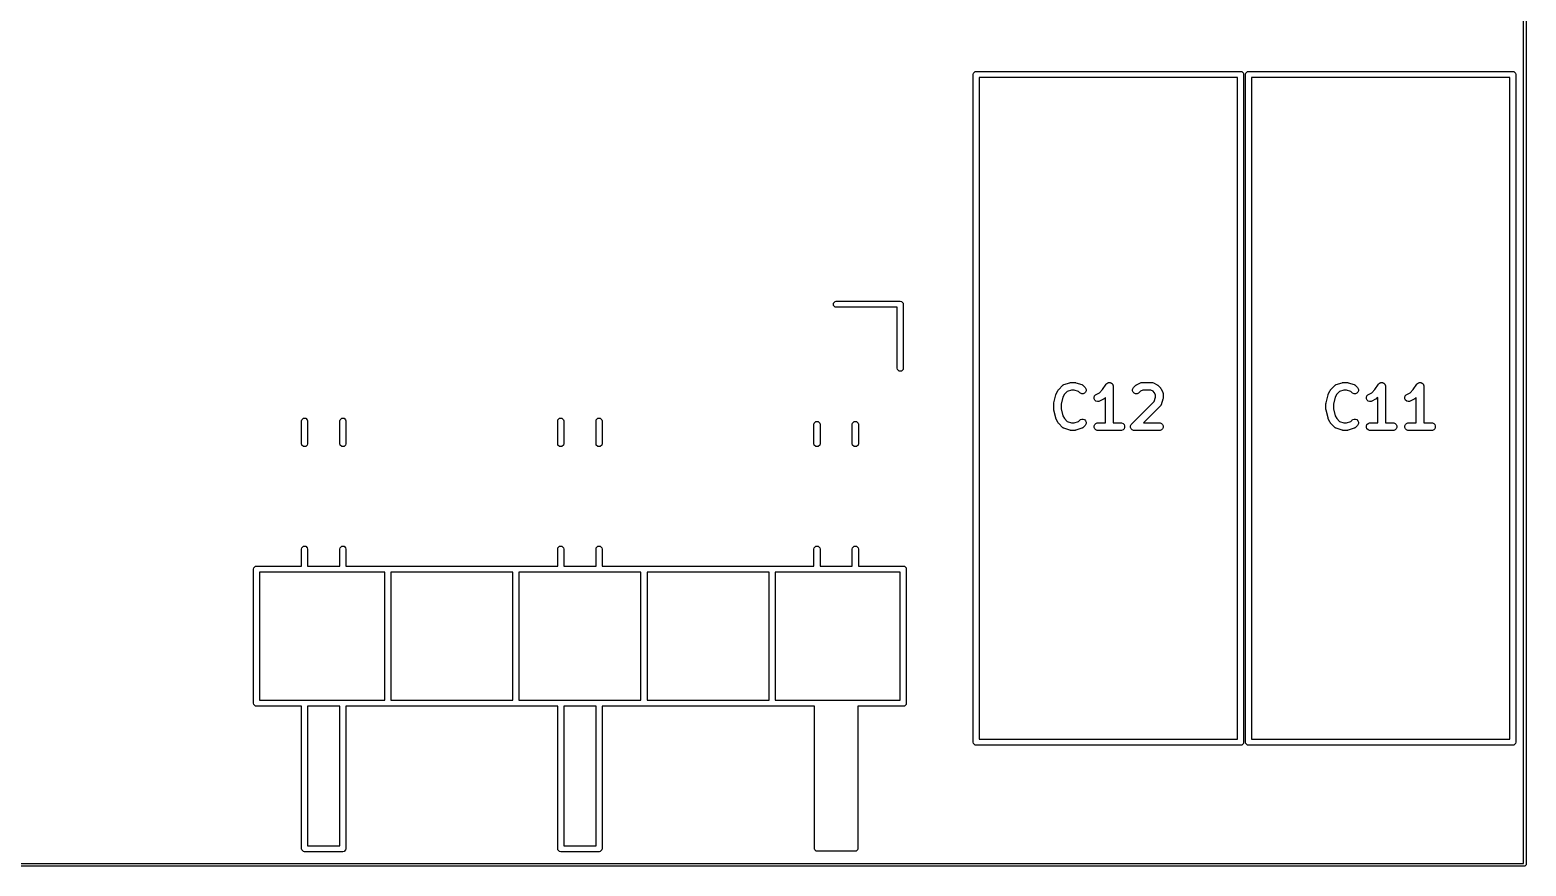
# Model space of a CAD drawing. Extents: x 95.2 to 193.7, y -111.1 to -66.6.
# Drawn here: x 164.04 to 193.7, y -111.15 to -94.57 of the extents above; entities that cross this region are included whole.
import ezdxf

# ---------------------------------------------------------------- set-up
doc = ezdxf.new("R2010")
doc.units = 0
doc.layers.add('BLACK', color=7, linetype='CONTINUOUS')

msp = doc.modelspace()

# ---------------------------------------------------------------- linework, layer by layer
at = {"layer": 'BLACK', "linetype": 'CONTINUOUS'}
for p, q in [((193.65, -111.1), (193.65, -66.7)), ((193.7, -66.675), (193.7, -111.125)), ((182.74, -95.45625), (182.744567, -95.433289)), ((182.74, -108.69625), (182.74, -95.45625)), ((182.744567, -95.433289), (182.777039, -95.400817)), ((182.777039, -95.400817), (182.8, -95.39625)), ((182.8, -95.39625), (188.04, -95.39625)), ((188.04, -95.39625), (188.062961, -95.400817)), ((188.062961, -95.400817), (188.095433, -95.433289)), ((188.095433, -95.433289), (188.1, -95.45625)), ((188.1, -95.45625), (188.1, -108.69625)), ((188.1375, -95.45625), (188.142067, -95.433289)), ((188.1375, -108.69625), (188.1375, -95.45625)), ((188.142067, -95.433289), (188.174539, -95.400817)), ((188.174539, -95.400817), (188.1975, -95.39625)), ((188.1975, -95.39625), (193.4375, -95.39625)), ((193.4375, -95.39625), (193.460461, -95.400817)), ((193.460461, -95.400817), (193.492933, -95.433289)), ((193.492933, -95.433289), (193.4975, -95.45625)), ((193.4975, -95.45625), (193.4975, -108.69625)), ((182.86, -95.51625), (182.86, -108.63625)), ((187.98, -95.51625), (182.86, -95.51625)), ((187.98, -108.63625), (187.98, -95.51625)), ((188.2575, -95.51625), (188.2575, -108.63625)), ((193.3775, -95.51625), (188.2575, -95.51625)), ((193.3775, -108.63625), (193.3775, -95.51625)), ((179.967067, -99.989539), (179.999539, -99.957067)), ((179.999539, -99.957067), (180.0225, -99.9525)), ((180.0225, -99.9525), (181.2925, -99.9525)), ((181.2925, -99.9525), (181.315461, -99.957067)), ((181.315461, -99.957067), (181.347933, -99.989539)), ((179.967067, -100.035461), (179.967067, -99.989539)), ((179.999539, -100.067933), (179.967067, -100.035461)), ((180.0225, -100.0725), (179.999539, -100.067933)), ((181.2325, -100.0725), (180.0225, -100.0725)), ((181.2325, -101.2825), (181.2325, -100.0725)), ((181.347933, -99.989539), (181.3525, -100.0125)), ((181.3525, -100.0125), (181.3525, -101.2825)), ((181.237067, -101.305461), (181.2325, -101.2825)), ((181.269539, -101.337933), (181.237067, -101.305461)), ((181.315461, -101.337933), (181.269539, -101.337933)), ((181.347933, -101.305461), (181.315461, -101.337933)), ((181.3525, -101.2825), (181.347933, -101.305461)), ((184.381489, -101.79548), (184.419584, -101.719289)), ((184.419584, -101.719289), (184.423548, -101.712989)), ((184.423548, -101.712989), (184.424306, -101.711162)), ((184.424306, -101.711162), (184.425994, -101.709105)), ((184.425994, -101.709105), (184.427416, -101.706846)), ((184.427416, -101.706846), (184.428914, -101.705546)), ((184.428914, -101.705546), (184.433633, -101.699797)), ((184.433633, -101.699797), (184.509823, -101.623607)), ((184.509823, -101.623607), (184.521188, -101.614279)), ((184.521188, -101.614279), (184.52368, -101.613246)), ((184.52368, -101.613246), (184.525714, -101.611483)), ((184.525714, -101.611483), (184.539139, -101.605489)), ((184.539139, -101.605489), (184.653425, -101.567394)), ((184.689312, -101.713545), (184.603369, -101.742192)), ((184.653425, -101.567394), (184.660678, -101.565744)), ((184.660678, -101.565744), (184.66251, -101.564986)), ((184.66251, -101.564986), (184.665164, -101.564724)), ((184.665164, -101.564724), (184.667762, -101.564134)), ((184.667762, -101.564134), (184.669736, -101.564274)), ((184.669736, -101.564274), (184.677142, -101.563545)), ((184.677142, -101.563545), (184.753333, -101.563545)), ((184.741163, -101.713545), (184.689312, -101.713545)), ((184.827104, -101.742192), (184.741163, -101.713545)), ((184.753333, -101.563545), (184.760738, -101.564274)), ((184.760738, -101.564274), (184.762713, -101.564134)), ((184.762713, -101.564134), (184.76531, -101.564724)), ((184.76531, -101.564724), (184.767965, -101.564986)), ((184.767965, -101.564986), (184.769796, -101.565744)), ((184.769796, -101.565744), (184.77705, -101.567394)), ((184.77705, -101.567394), (184.891335, -101.605489)), ((184.891335, -101.605489), (184.904761, -101.611483)), ((184.904761, -101.611483), (184.906796, -101.613248)), ((184.906796, -101.613248), (184.909285, -101.614279)), ((184.909285, -101.614279), (184.92065, -101.623606)), ((184.92065, -101.623606), (184.958746, -101.661701)), ((184.958746, -101.661701), (184.968074, -101.673066)), ((184.968074, -101.673066), (184.979273, -101.700102)), ((184.979273, -101.729365), (184.968075, -101.756402)), ((184.979273, -101.700102), (184.979273, -101.729365)), ((185.242238, -101.767381), (185.30457, -101.70505)), ((185.30457, -101.70505), (185.376643, -101.596942)), ((185.376643, -101.596942), (185.376677, -101.596899)), ((185.376677, -101.596899), (185.376687, -101.596877)), ((185.376687, -101.596877), (185.376738, -101.596825)), ((185.376738, -101.596825), (185.385959, -101.585567)), ((185.385959, -101.585567), (185.392128, -101.581435)), ((185.392128, -101.581435), (185.397379, -101.576185)), ((185.397379, -101.576185), (185.404168, -101.573372)), ((185.404168, -101.573372), (185.410274, -101.569284)), ((185.410274, -101.569284), (185.417554, -101.567827)), ((185.417554, -101.567827), (185.424415, -101.564986)), ((185.424415, -101.564986), (185.431764, -101.564986)), ((185.431764, -101.564986), (185.438969, -101.563545)), ((185.438969, -101.563545), (185.446253, -101.564986)), ((185.446253, -101.564986), (185.453679, -101.564986)), ((185.453679, -101.564986), (185.460467, -101.567797)), ((185.460467, -101.567797), (185.467676, -101.569224)), ((185.467676, -101.569224), (185.473854, -101.573343)), ((185.473854, -101.573343), (185.480715, -101.576185)), ((185.480715, -101.576185), (185.48591, -101.58138)), ((185.48591, -101.58138), (185.492025, -101.585457)), ((185.492025, -101.585457), (185.496156, -101.591626)), ((185.496156, -101.591626), (185.501407, -101.596877)), ((185.501407, -101.596877), (185.504219, -101.603666)), ((185.504219, -101.603666), (185.508308, -101.609772)), ((185.508308, -101.609772), (185.509764, -101.617052)), ((185.509764, -101.617052), (185.512606, -101.623913)), ((185.512606, -101.623913), (185.514031, -101.638391)), ((185.514031, -101.638391), (185.514047, -101.638467)), ((185.514047, -101.638467), (185.514041, -101.638492)), ((185.514041, -101.638492), (185.514047, -101.638545)), ((185.514047, -101.638545), (185.514047, -102.363545)), ((185.898821, -101.700103), (185.91002, -101.673067)), ((185.898821, -101.729365), (185.898821, -101.700103)), ((185.910019, -101.756402), (185.898821, -101.729365)), ((185.91002, -101.673067), (185.919348, -101.661701)), ((185.919348, -101.661701), (185.957444, -101.623606)), ((185.957444, -101.623606), (185.963192, -101.618888)), ((185.963192, -101.618888), (185.964492, -101.61739)), ((185.964492, -101.61739), (185.96675, -101.615968)), ((185.96675, -101.615968), (185.968809, -101.614279)), ((185.968809, -101.614279), (185.970638, -101.613521)), ((185.970638, -101.613521), (185.976935, -101.609558)), ((185.976935, -101.609558), (186.053125, -101.571463)), ((186.053125, -101.571463), (186.066857, -101.566208)), ((186.104371, -101.713545), (186.054902, -101.738279)), ((186.066857, -101.566208), (186.069544, -101.566017)), ((186.069544, -101.566017), (186.072034, -101.564986)), ((186.072034, -101.564986), (186.086666, -101.563545)), ((186.086666, -101.563545), (186.277142, -101.563545)), ((186.259437, -101.713545), (186.104371, -101.713545)), ((186.308906, -101.738279), (186.259437, -101.713545)), ((186.277142, -101.563545), (186.291774, -101.564986)), ((186.291774, -101.564986), (186.294263, -101.566017)), ((186.294263, -101.566017), (186.296951, -101.566208)), ((186.296951, -101.566208), (186.310683, -101.571463)), ((186.310683, -101.571463), (186.386874, -101.609558)), ((186.386874, -101.609558), (186.393173, -101.613522)), ((186.393173, -101.613522), (186.395001, -101.61428)), ((186.395001, -101.61428), (186.397057, -101.615968)), ((186.397057, -101.615968), (186.399317, -101.61739)), ((186.399317, -101.61739), (186.400616, -101.618888)), ((186.400616, -101.618888), (186.406366, -101.623607)), ((186.406366, -101.623607), (186.444461, -101.661702)), ((186.444461, -101.661702), (186.449179, -101.667451)), ((186.449179, -101.667451), (186.450678, -101.668751)), ((186.450678, -101.668751), (186.452099, -101.67101)), ((186.452099, -101.67101), (186.453788, -101.673067)), ((186.453788, -101.673067), (186.454545, -101.674894)), ((186.454545, -101.674894), (186.45851, -101.681194)), ((186.45851, -101.681194), (186.496605, -101.757385)), ((189.778989, -101.79548), (189.817084, -101.719289)), ((189.817084, -101.719289), (189.821048, -101.712989)), ((189.821048, -101.712989), (189.821806, -101.711162)), ((189.821806, -101.711162), (189.823494, -101.709105)), ((189.823494, -101.709105), (189.824916, -101.706846)), ((189.824916, -101.706846), (189.826414, -101.705546)), ((189.826414, -101.705546), (189.831133, -101.699797)), ((189.831133, -101.699797), (189.907323, -101.623607)), ((189.907323, -101.623607), (189.918688, -101.614279)), ((189.918688, -101.614279), (189.92118, -101.613246)), ((189.92118, -101.613246), (189.923214, -101.611483)), ((189.923214, -101.611483), (189.936639, -101.605489)), ((189.936639, -101.605489), (190.050925, -101.567394)), ((190.086812, -101.713545), (190.000869, -101.742192)), ((190.050925, -101.567394), (190.058178, -101.565744)), ((190.058178, -101.565744), (190.06001, -101.564986)), ((190.06001, -101.564986), (190.062664, -101.564724)), ((190.062664, -101.564724), (190.065262, -101.564134)), ((190.065262, -101.564134), (190.067236, -101.564274)), ((190.067236, -101.564274), (190.074642, -101.563545)), ((190.074642, -101.563545), (190.150833, -101.563545)), ((190.138663, -101.713545), (190.086812, -101.713545)), ((190.224604, -101.742192), (190.138663, -101.713545)), ((190.150833, -101.563545), (190.158238, -101.564274)), ((190.158238, -101.564274), (190.160213, -101.564134)), ((190.160213, -101.564134), (190.16281, -101.564724)), ((190.16281, -101.564724), (190.165465, -101.564986)), ((190.165465, -101.564986), (190.167296, -101.565744)), ((190.167296, -101.565744), (190.17455, -101.567394)), ((190.17455, -101.567394), (190.288835, -101.605489)), ((190.288835, -101.605489), (190.302261, -101.611483)), ((190.302261, -101.611483), (190.304296, -101.613248)), ((190.304296, -101.613248), (190.306785, -101.614279)), ((190.306785, -101.614279), (190.31815, -101.623606)), ((190.31815, -101.623606), (190.356246, -101.661701)), ((190.356246, -101.661701), (190.365574, -101.673066)), ((190.365574, -101.673066), (190.376773, -101.700102)), ((190.376773, -101.729365), (190.365575, -101.756402)), ((190.376773, -101.700102), (190.376773, -101.729365)), ((190.639738, -101.767381), (190.70207, -101.70505)), ((190.70207, -101.70505), (190.774143, -101.596942)), ((190.774143, -101.596942), (190.774177, -101.596899)), ((190.774177, -101.596899), (190.774187, -101.596877)), ((190.774187, -101.596877), (190.774238, -101.596825)), ((190.774238, -101.596825), (190.783459, -101.585567)), ((190.783459, -101.585567), (190.789628, -101.581435)), ((190.789628, -101.581435), (190.794879, -101.576185)), ((190.794879, -101.576185), (190.801668, -101.573372)), ((190.801668, -101.573372), (190.807774, -101.569284)), ((190.807774, -101.569284), (190.815054, -101.567827)), ((190.815054, -101.567827), (190.821915, -101.564986)), ((190.821915, -101.564986), (190.829264, -101.564986)), ((190.829264, -101.564986), (190.836469, -101.563545)), ((190.836469, -101.563545), (190.843753, -101.564986)), ((190.843753, -101.564986), (190.851179, -101.564986)), ((190.851179, -101.564986), (190.857967, -101.567797)), ((190.857967, -101.567797), (190.865176, -101.569224)), ((190.865176, -101.569224), (190.871354, -101.573343)), ((190.871354, -101.573343), (190.878215, -101.576185)), ((190.878215, -101.576185), (190.88341, -101.58138)), ((190.88341, -101.58138), (190.889525, -101.585457)), ((190.889525, -101.585457), (190.893656, -101.591626)), ((190.893656, -101.591626), (190.898907, -101.596877)), ((190.898907, -101.596877), (190.901719, -101.603666)), ((190.901719, -101.603666), (190.905808, -101.609772)), ((190.905808, -101.609772), (190.907264, -101.617052)), ((190.907264, -101.617052), (190.910106, -101.623913)), ((190.910106, -101.623913), (190.911531, -101.638391)), ((190.911531, -101.638391), (190.911547, -101.638467)), ((190.911547, -101.638467), (190.911541, -101.638492)), ((190.911541, -101.638492), (190.911547, -101.638545)), ((190.911547, -101.638545), (190.911547, -102.363545)), ((191.401643, -101.767381), (191.463975, -101.70505)), ((191.463975, -101.70505), (191.536048, -101.596942)), ((191.536048, -101.596942), (191.536082, -101.596899)), ((191.536082, -101.596899), (191.536092, -101.596877)), ((191.536092, -101.596877), (191.536143, -101.596825)), ((191.536143, -101.596825), (191.545364, -101.585567)), ((191.545364, -101.585567), (191.551533, -101.581435)), ((191.551533, -101.581435), (191.556784, -101.576185)), ((191.556784, -101.576185), (191.563573, -101.573372)), ((191.563573, -101.573372), (191.569679, -101.569284)), ((191.569679, -101.569284), (191.576959, -101.567827)), ((191.576959, -101.567827), (191.58382, -101.564986)), ((191.58382, -101.564986), (191.591169, -101.564986)), ((191.591169, -101.564986), (191.598374, -101.563545)), ((191.598374, -101.563545), (191.605658, -101.564986)), ((191.605658, -101.564986), (191.613084, -101.564986)), ((191.613084, -101.564986), (191.619872, -101.567797)), ((191.619872, -101.567797), (191.627081, -101.569224)), ((191.627081, -101.569224), (191.633259, -101.573343)), ((191.633259, -101.573343), (191.64012, -101.576185)), ((191.64012, -101.576185), (191.645315, -101.58138)), ((191.645315, -101.58138), (191.65143, -101.585457)), ((191.65143, -101.585457), (191.655561, -101.591626)), ((191.655561, -101.591626), (191.660812, -101.596877)), ((191.660812, -101.596877), (191.663624, -101.603666)), ((191.663624, -101.603666), (191.667713, -101.609772)), ((191.667713, -101.609772), (191.669169, -101.617052)), ((191.669169, -101.617052), (191.672011, -101.623913)), ((191.672011, -101.623913), (191.673436, -101.638391)), ((191.673436, -101.638391), (191.673452, -101.638467)), ((191.673452, -101.638467), (191.673446, -101.638492)), ((191.673446, -101.638492), (191.673452, -101.638545)), ((191.673452, -101.638545), (191.673452, -102.363545)), ((184.335475, -101.981402), (184.335726, -101.978848)), ((184.335475, -102.095688), (184.335475, -101.981402)), ((184.335564, -101.977756), (184.336373, -101.972281)), ((184.335726, -101.978848), (184.335564, -101.977756)), ((184.336373, -101.972281), (184.336916, -101.96677)), ((184.336916, -101.96677), (184.337338, -101.965749)), ((184.337338, -101.965749), (184.337714, -101.963211)), ((184.337714, -101.963211), (184.37581, -101.81083)), ((184.37581, -101.81083), (184.376195, -101.80975)), ((184.376195, -101.80975), (184.376234, -101.809212)), ((184.376234, -101.809212), (184.378558, -101.803136)), ((184.378558, -101.803136), (184.380757, -101.796985)), ((184.380757, -101.796985), (184.381079, -101.796549)), ((184.381079, -101.796549), (184.381489, -101.79548)), ((184.519335, -101.855196), (184.485475, -101.990637)), ((184.485475, -101.990637), (184.485475, -102.086452)), ((184.548305, -101.797256), (184.519335, -101.855196)), ((184.603369, -101.742192), (184.548305, -101.797256)), ((184.852682, -101.767769), (184.827104, -101.742192)), ((184.864047, -101.777096), (184.852682, -101.767769)), ((184.891083, -101.788294), (184.864047, -101.777096)), ((184.920346, -101.788294), (184.891083, -101.788294)), ((184.947382, -101.777095), (184.920346, -101.788294)), ((184.968075, -101.756402), (184.947382, -101.777095)), ((185.136064, -101.857735), (185.145318, -101.829974)), ((185.138138, -101.886925), (185.136064, -101.857735)), ((185.151225, -101.9131), (185.138138, -101.886925)), ((185.145318, -101.829974), (185.164491, -101.807866)), ((185.173333, -101.932273), (185.151225, -101.9131)), ((185.164491, -101.807866), (185.176934, -101.800034)), ((185.201094, -101.941527), (185.173333, -101.932273)), ((185.176934, -101.800034), (185.242238, -101.767381)), ((185.230284, -101.939453), (185.201094, -101.941527)), ((185.244016, -101.934198), (185.230284, -101.939453)), ((185.320207, -101.896103), (185.244016, -101.934198)), ((185.326506, -101.892138), (185.320207, -101.896103)), ((185.328334, -101.891381), (185.326506, -101.892138)), ((185.33039, -101.889692), (185.328334, -101.891381)), ((185.33265, -101.888271), (185.33039, -101.889692)), ((185.333949, -101.886772), (185.33265, -101.888271)), ((185.339699, -101.882054), (185.333949, -101.886772)), ((185.364047, -101.857705), (185.339699, -101.882054)), ((185.364047, -102.363545), (185.364047, -101.857705)), ((185.881252, -102.385512), (186.325875, -101.940888)), ((185.930712, -101.777095), (185.910019, -101.756402)), ((185.957748, -101.788294), (185.930712, -101.777095)), ((185.98701, -101.788294), (185.957748, -101.788294)), ((186.014047, -101.777096), (185.98701, -101.788294)), ((186.025412, -101.767769), (186.014047, -101.777096)), ((186.054902, -101.738279), (186.025412, -101.767769)), ((186.444461, -102.034435), (186.115351, -102.363545)), ((186.329788, -101.759161), (186.308906, -101.738279)), ((186.325875, -101.940888), (186.354523, -101.854946)), ((186.354523, -101.80863), (186.329788, -101.759161)), ((186.354523, -101.854946), (186.354523, -101.80863)), ((186.453789, -102.02307), (186.444461, -102.034435)), ((186.454821, -102.020577), (186.453789, -102.02307)), ((186.456585, -102.018544), (186.454821, -102.020577)), ((186.462579, -102.005119), (186.456585, -102.018544)), ((186.500674, -101.890833), (186.462579, -102.005119)), ((186.496605, -101.757385), (186.50186, -101.771117)), ((186.502323, -101.883579), (186.500674, -101.890833)), ((186.50186, -101.771117), (186.50205, -101.773804)), ((186.50205, -101.773804), (186.503082, -101.776294)), ((186.503082, -101.881748), (186.502323, -101.883579)), ((186.503082, -101.776294), (186.504523, -101.790926)), ((186.503343, -101.879093), (186.503082, -101.881748)), ((186.503934, -101.876496), (186.503343, -101.879093)), ((186.504523, -101.867116), (186.503793, -101.874521)), ((186.503793, -101.874521), (186.503934, -101.876496)), ((186.504523, -101.790926), (186.504523, -101.867116)), ((189.732975, -101.981402), (189.733226, -101.978848)), ((189.732975, -102.095688), (189.732975, -101.981402)), ((189.733064, -101.977756), (189.733873, -101.972281)), ((189.733226, -101.978848), (189.733064, -101.977756)), ((189.733873, -101.972281), (189.734416, -101.96677)), ((189.734416, -101.96677), (189.734838, -101.965749)), ((189.734838, -101.965749), (189.735214, -101.963211)), ((189.735214, -101.963211), (189.77331, -101.81083)), ((189.77331, -101.81083), (189.773695, -101.80975)), ((189.773695, -101.80975), (189.773734, -101.809212)), ((189.773734, -101.809212), (189.776058, -101.803136)), ((189.776058, -101.803136), (189.778257, -101.796985)), ((189.778257, -101.796985), (189.778579, -101.796549)), ((189.778579, -101.796549), (189.778989, -101.79548)), ((189.916835, -101.855196), (189.882975, -101.990637)), ((189.882975, -101.990637), (189.882975, -102.086452)), ((189.945805, -101.797256), (189.916835, -101.855196)), ((190.000869, -101.742192), (189.945805, -101.797256)), ((190.250182, -101.767769), (190.224604, -101.742192)), ((190.261547, -101.777096), (190.250182, -101.767769)), ((190.288583, -101.788294), (190.261547, -101.777096)), ((190.317846, -101.788294), (190.288583, -101.788294)), ((190.344882, -101.777095), (190.317846, -101.788294)), ((190.365575, -101.756402), (190.344882, -101.777095)), ((190.533564, -101.857735), (190.542818, -101.829974)), ((190.535638, -101.886925), (190.533564, -101.857735)), ((190.548725, -101.9131), (190.535638, -101.886925)), ((190.542818, -101.829974), (190.561991, -101.807866)), ((190.570833, -101.932273), (190.548725, -101.9131)), ((190.561991, -101.807866), (190.574434, -101.800034)), ((190.598594, -101.941527), (190.570833, -101.932273)), ((190.574434, -101.800034), (190.639738, -101.767381)), ((190.627784, -101.939453), (190.598594, -101.941527)), ((190.641516, -101.934198), (190.627784, -101.939453)), ((190.717707, -101.896103), (190.641516, -101.934198)), ((190.724006, -101.892138), (190.717707, -101.896103)), ((190.725834, -101.891381), (190.724006, -101.892138)), ((190.72789, -101.889692), (190.725834, -101.891381)), ((190.73015, -101.888271), (190.72789, -101.889692)), ((190.731449, -101.886772), (190.73015, -101.888271)), ((190.737199, -101.882054), (190.731449, -101.886772)), ((190.761547, -101.857705), (190.737199, -101.882054)), ((190.761547, -102.363545), (190.761547, -101.857705)), ((191.295469, -101.857735), (191.304723, -101.829974)), ((191.297543, -101.886925), (191.295469, -101.857735)), ((191.31063, -101.9131), (191.297543, -101.886925)), ((191.304723, -101.829974), (191.323896, -101.807866)), ((191.332738, -101.932273), (191.31063, -101.9131)), ((191.323896, -101.807866), (191.336339, -101.800034)), ((191.360499, -101.941527), (191.332738, -101.932273)), ((191.336339, -101.800034), (191.401643, -101.767381)), ((191.389689, -101.939453), (191.360499, -101.941527)), ((191.403421, -101.934198), (191.389689, -101.939453)), ((191.479612, -101.896103), (191.403421, -101.934198)), ((191.485911, -101.892138), (191.479612, -101.896103)), ((191.487739, -101.891381), (191.485911, -101.892138)), ((191.489795, -101.889692), (191.487739, -101.891381)), ((191.492055, -101.888271), (191.489795, -101.889692)), ((191.493354, -101.886772), (191.492055, -101.888271)), ((191.499104, -101.882054), (191.493354, -101.886772)), ((191.523452, -101.857705), (191.499104, -101.882054)), ((191.523452, -102.363545), (191.523452, -101.857705)), ((169.4225, -102.325429), (169.427067, -102.302468)), ((169.4225, -102.779571), (169.4225, -102.325429)), ((169.427067, -102.302468), (169.459539, -102.269996)), ((169.459539, -102.269996), (169.505461, -102.269996)), ((169.505461, -102.269996), (169.537933, -102.302468)), ((169.537933, -102.302468), (169.5425, -102.325429)), ((169.5425, -102.325429), (169.5425, -102.779571)), ((170.1825, -102.325429), (170.187067, -102.302468)), ((170.1825, -102.779571), (170.1825, -102.325429)), ((170.187067, -102.302468), (170.219539, -102.269996)), ((170.219539, -102.269996), (170.265461, -102.269996)), ((170.265461, -102.269996), (170.297933, -102.302468)), ((170.297933, -102.302468), (170.3025, -102.325429)), ((170.3025, -102.325429), (170.3025, -102.779571)), ((174.5025, -102.325429), (174.507067, -102.302468)), ((174.5025, -102.779571), (174.5025, -102.325429)), ((174.507067, -102.302468), (174.539539, -102.269996)), ((174.539539, -102.269996), (174.585461, -102.269996)), ((174.585461, -102.269996), (174.617933, -102.302468)), ((174.617933, -102.302468), (174.6225, -102.325429)), ((174.6225, -102.325429), (174.6225, -102.779571)), ((175.2625, -102.325429), (175.267067, -102.302468)), ((175.2625, -102.779571), (175.2625, -102.325429)), ((175.267067, -102.302468), (175.299539, -102.269996)), ((175.299539, -102.269996), (175.345461, -102.269996)), ((175.345461, -102.269996), (175.377933, -102.302468)), ((175.377933, -102.302468), (175.3825, -102.325429)), ((175.3825, -102.325429), (175.3825, -102.779571)), ((184.335726, -102.098241), (184.335475, -102.095688)), ((184.335564, -102.099334), (184.335726, -102.098241)), ((184.336373, -102.104808), (184.335564, -102.099334)), ((184.336916, -102.11032), (184.336373, -102.104808)), ((184.337338, -102.11134), (184.336916, -102.11032)), ((184.337714, -102.113879), (184.337338, -102.11134)), ((184.37581, -102.26626), (184.337714, -102.113879)), ((184.376195, -102.267339), (184.37581, -102.26626)), ((184.376234, -102.267878), (184.376195, -102.267339)), ((184.378558, -102.273953), (184.376234, -102.267878)), ((184.380757, -102.280105), (184.378558, -102.273953)), ((184.381079, -102.28054), (184.380757, -102.280105)), ((184.381489, -102.28161), (184.381079, -102.28054)), ((184.419584, -102.3578), (184.381489, -102.28161)), ((184.485475, -102.086452), (184.519335, -102.221892)), ((184.519335, -102.221892), (184.548305, -102.279832)), ((184.548305, -102.279832), (184.60337, -102.334898)), ((184.827104, -102.334898), (184.852681, -102.309321)), ((184.852681, -102.309321), (184.864046, -102.299993)), ((184.864046, -102.299993), (184.891083, -102.288795)), ((184.891083, -102.288795), (184.920346, -102.288795)), ((184.920346, -102.288795), (184.947382, -102.299993)), ((184.947382, -102.299993), (184.968075, -102.320686)), ((184.968075, -102.320686), (184.979273, -102.347722)), ((189.733226, -102.098241), (189.732975, -102.095688)), ((189.733064, -102.099334), (189.733226, -102.098241)), ((189.733873, -102.104808), (189.733064, -102.099334)), ((189.734416, -102.11032), (189.733873, -102.104808)), ((189.734838, -102.11134), (189.734416, -102.11032)), ((189.735214, -102.113879), (189.734838, -102.11134)), ((189.77331, -102.26626), (189.735214, -102.113879)), ((189.773695, -102.267339), (189.77331, -102.26626)), ((189.773734, -102.267878), (189.773695, -102.267339)), ((189.776058, -102.273953), (189.773734, -102.267878)), ((189.778257, -102.280105), (189.776058, -102.273953)), ((189.778579, -102.28054), (189.778257, -102.280105)), ((189.778989, -102.28161), (189.778579, -102.28054)), ((189.817084, -102.3578), (189.778989, -102.28161)), ((189.882975, -102.086452), (189.916835, -102.221892)), ((189.916835, -102.221892), (189.945805, -102.279832)), ((189.945805, -102.279832), (190.00087, -102.334898)), ((190.224604, -102.334898), (190.250181, -102.309321)), ((190.250181, -102.309321), (190.261546, -102.299993)), ((190.261546, -102.299993), (190.288583, -102.288795)), ((190.288583, -102.288795), (190.317846, -102.288795)), ((190.317846, -102.288795), (190.344882, -102.299993)), ((190.344882, -102.299993), (190.365575, -102.320686)), ((190.365575, -102.320686), (190.376773, -102.347722)), ((179.5825, -102.3925), (179.587067, -102.369539)), ((179.5825, -102.779571), (179.5825, -102.3925)), ((179.587067, -102.369539), (179.619539, -102.337067)), ((179.619539, -102.337067), (179.665461, -102.337067)), ((179.665461, -102.337067), (179.697933, -102.369539)), ((179.697933, -102.369539), (179.7025, -102.3925)), ((179.7025, -102.3925), (179.7025, -102.779571)), ((180.3425, -102.3925), (180.347067, -102.369539)), ((180.3425, -102.779571), (180.3425, -102.3925)), ((180.347067, -102.369539), (180.379539, -102.337067)), ((180.379539, -102.337067), (180.425461, -102.337067)), ((180.425461, -102.337067), (180.457933, -102.369539)), ((180.457933, -102.369539), (180.4625, -102.3925)), ((180.4625, -102.3925), (180.4625, -102.779571)), ((184.423547, -102.364096), (184.419584, -102.3578)), ((184.424305, -102.365926), (184.423547, -102.364096)), ((184.425994, -102.367984), (184.424305, -102.365926)), ((184.427416, -102.370243), (184.425994, -102.367984)), ((184.428914, -102.371542), (184.427416, -102.370243)), ((184.433633, -102.377292), (184.428914, -102.371542)), ((184.509823, -102.453483), (184.433633, -102.377292)), ((184.521188, -102.46281), (184.509823, -102.453483)), ((184.523678, -102.463841), (184.521188, -102.46281)), ((184.525714, -102.465607), (184.523678, -102.463841)), ((184.539139, -102.471601), (184.525714, -102.465607)), ((184.653425, -102.509696), (184.539139, -102.471601)), ((184.60337, -102.334898), (184.689312, -102.363545)), ((184.660678, -102.511345), (184.653425, -102.509696)), ((184.66251, -102.512104), (184.660678, -102.511345)), ((184.665164, -102.512365), (184.66251, -102.512104)), ((184.667762, -102.512956), (184.665164, -102.512365)), ((184.669736, -102.512815), (184.667762, -102.512956)), ((184.677142, -102.513545), (184.669736, -102.512815)), ((184.753333, -102.513545), (184.677142, -102.513545)), ((184.689312, -102.363545), (184.741163, -102.363545)), ((184.741163, -102.363545), (184.827104, -102.334898)), ((184.760738, -102.512815), (184.753333, -102.513545)), ((184.762713, -102.512956), (184.760738, -102.512815)), ((184.76531, -102.512365), (184.762713, -102.512956)), ((184.767965, -102.512104), (184.76531, -102.512365)), ((184.769796, -102.511345), (184.767965, -102.512104)), ((184.77705, -102.509696), (184.769796, -102.511345)), ((184.891335, -102.471601), (184.77705, -102.509696)), ((184.904761, -102.465607), (184.891335, -102.471601)), ((184.906797, -102.46384), (184.904761, -102.465607)), ((184.909286, -102.46281), (184.906797, -102.46384)), ((184.920651, -102.453483), (184.909286, -102.46281)), ((184.958747, -102.415387), (184.920651, -102.453483)), ((184.968075, -102.404022), (184.958747, -102.415387)), ((184.979273, -102.376985), (184.968075, -102.404022)), ((184.979273, -102.347722), (184.979273, -102.376985)), ((185.136916, -102.423913), (185.148115, -102.396877)), ((185.136916, -102.453177), (185.136916, -102.423913)), ((185.148115, -102.480213), (185.136916, -102.453177)), ((185.148115, -102.396877), (185.168807, -102.376185)), ((185.168807, -102.500905), (185.148115, -102.480213)), ((185.168807, -102.376185), (185.195843, -102.364986)), ((185.195843, -102.512104), (185.168807, -102.500905)), ((185.195843, -102.364986), (185.210475, -102.363545)), ((185.210475, -102.513545), (185.195843, -102.512104)), ((185.210475, -102.363545), (185.364047, -102.363545)), ((185.667618, -102.513545), (185.210475, -102.513545)), ((185.514047, -102.363545), (185.667618, -102.363545)), ((185.667618, -102.363545), (185.68225, -102.364986)), ((185.68225, -102.512104), (185.667618, -102.513545)), ((185.68225, -102.364986), (185.709286, -102.376185)), ((185.709286, -102.500905), (185.68225, -102.512104)), ((185.709286, -102.376185), (185.729978, -102.396877)), ((185.729978, -102.480213), (185.709286, -102.500905)), ((185.729978, -102.396877), (185.741177, -102.423913)), ((185.741177, -102.453177), (185.729978, -102.480213)), ((185.741177, -102.423913), (185.741177, -102.453177)), ((185.860726, -102.423913), (185.871925, -102.396877)), ((185.860726, -102.453177), (185.860726, -102.423913)), ((185.871925, -102.480213), (185.860726, -102.453177)), ((185.871925, -102.396877), (185.881252, -102.385512)), ((185.892617, -102.500905), (185.871925, -102.480213)), ((185.919653, -102.512104), (185.892617, -102.500905)), ((185.934285, -102.513545), (185.919653, -102.512104)), ((186.429523, -102.513545), (185.934285, -102.513545)), ((186.115351, -102.363545), (186.429523, -102.363545)), ((186.429523, -102.363545), (186.444155, -102.364986)), ((186.444155, -102.512104), (186.429523, -102.513545)), ((186.444155, -102.364986), (186.471191, -102.376185)), ((186.471191, -102.500905), (186.444155, -102.512104)), ((186.471191, -102.376185), (186.491883, -102.396877)), ((186.491883, -102.480213), (186.471191, -102.500905)), ((186.491883, -102.396877), (186.503082, -102.423913)), ((186.503082, -102.453177), (186.491883, -102.480213)), ((186.503082, -102.423913), (186.503082, -102.453177)), ((189.821047, -102.364096), (189.817084, -102.3578)), ((189.821805, -102.365926), (189.821047, -102.364096)), ((189.823494, -102.367984), (189.821805, -102.365926)), ((189.824916, -102.370243), (189.823494, -102.367984)), ((189.826414, -102.371542), (189.824916, -102.370243)), ((189.831133, -102.377292), (189.826414, -102.371542)), ((189.907323, -102.453483), (189.831133, -102.377292)), ((189.918688, -102.46281), (189.907323, -102.453483)), ((189.921178, -102.463841), (189.918688, -102.46281)), ((189.923214, -102.465607), (189.921178, -102.463841)), ((189.936639, -102.471601), (189.923214, -102.465607)), ((190.050925, -102.509696), (189.936639, -102.471601)), ((190.00087, -102.334898), (190.086812, -102.363545)), ((190.058178, -102.511345), (190.050925, -102.509696)), ((190.06001, -102.512104), (190.058178, -102.511345)), ((190.062664, -102.512365), (190.06001, -102.512104)), ((190.065262, -102.512956), (190.062664, -102.512365)), ((190.067236, -102.512815), (190.065262, -102.512956)), ((190.074642, -102.513545), (190.067236, -102.512815)), ((190.150833, -102.513545), (190.074642, -102.513545)), ((190.086812, -102.363545), (190.138663, -102.363545)), ((190.138663, -102.363545), (190.224604, -102.334898)), ((190.158238, -102.512815), (190.150833, -102.513545)), ((190.160213, -102.512956), (190.158238, -102.512815)), ((190.16281, -102.512365), (190.160213, -102.512956)), ((190.165465, -102.512104), (190.16281, -102.512365)), ((190.167296, -102.511345), (190.165465, -102.512104)), ((190.17455, -102.509696), (190.167296, -102.511345)), ((190.288835, -102.471601), (190.17455, -102.509696)), ((190.302261, -102.465607), (190.288835, -102.471601)), ((190.304297, -102.46384), (190.302261, -102.465607)), ((190.306786, -102.46281), (190.304297, -102.46384)), ((190.318151, -102.453483), (190.306786, -102.46281)), ((190.356247, -102.415387), (190.318151, -102.453483)), ((190.365575, -102.404022), (190.356247, -102.415387)), ((190.376773, -102.376985), (190.365575, -102.404022)), ((190.376773, -102.347722), (190.376773, -102.376985)), ((190.534416, -102.423913), (190.545615, -102.396877)), ((190.534416, -102.453177), (190.534416, -102.423913)), ((190.545615, -102.480213), (190.534416, -102.453177)), ((190.545615, -102.396877), (190.566307, -102.376185)), ((190.566307, -102.500905), (190.545615, -102.480213)), ((190.566307, -102.376185), (190.593343, -102.364986)), ((190.593343, -102.512104), (190.566307, -102.500905)), ((190.593343, -102.364986), (190.607975, -102.363545)), ((190.607975, -102.513545), (190.593343, -102.512104)), ((190.607975, -102.363545), (190.761547, -102.363545)), ((191.065118, -102.513545), (190.607975, -102.513545)), ((190.911547, -102.363545), (191.065118, -102.363545)), ((191.065118, -102.363545), (191.07975, -102.364986)), ((191.07975, -102.512104), (191.065118, -102.513545)), ((191.07975, -102.364986), (191.106786, -102.376185)), ((191.106786, -102.500905), (191.07975, -102.512104)), ((191.106786, -102.376185), (191.127478, -102.396877)), ((191.127478, -102.480213), (191.106786, -102.500905)), ((191.127478, -102.396877), (191.138677, -102.423913)), ((191.138677, -102.453177), (191.127478, -102.480213)), ((191.138677, -102.423913), (191.138677, -102.453177)), ((191.296321, -102.423913), (191.30752, -102.396877)), ((191.296321, -102.453177), (191.296321, -102.423913)), ((191.30752, -102.480213), (191.296321, -102.453177)), ((191.30752, -102.396877), (191.328212, -102.376185)), ((191.328212, -102.500905), (191.30752, -102.480213)), ((191.328212, -102.376185), (191.355248, -102.364986)), ((191.355248, -102.512104), (191.328212, -102.500905)), ((191.355248, -102.364986), (191.36988, -102.363545)), ((191.36988, -102.513545), (191.355248, -102.512104)), ((191.36988, -102.363545), (191.523452, -102.363545)), ((191.827023, -102.513545), (191.36988, -102.513545)), ((191.673452, -102.363545), (191.827023, -102.363545)), ((191.827023, -102.363545), (191.841655, -102.364986)), ((191.841655, -102.512104), (191.827023, -102.513545)), ((191.841655, -102.364986), (191.868691, -102.376185)), ((191.868691, -102.500905), (191.841655, -102.512104)), ((191.868691, -102.376185), (191.889383, -102.396877)), ((191.889383, -102.480213), (191.868691, -102.500905)), ((191.889383, -102.396877), (191.900582, -102.423913)), ((191.900582, -102.453177), (191.889383, -102.480213)), ((191.900582, -102.423913), (191.900582, -102.453177)), ((169.427067, -102.802532), (169.4225, -102.779571)), ((169.459539, -102.835004), (169.427067, -102.802532)), ((169.505461, -102.835004), (169.459539, -102.835004)), ((169.537933, -102.802532), (169.505461, -102.835004)), ((169.5425, -102.779571), (169.537933, -102.802532)), ((170.187067, -102.802532), (170.1825, -102.779571)), ((170.219539, -102.835004), (170.187067, -102.802532)), ((170.265461, -102.835004), (170.219539, -102.835004)), ((170.297933, -102.802532), (170.265461, -102.835004)), ((170.3025, -102.779571), (170.297933, -102.802532)), ((174.507067, -102.802532), (174.5025, -102.779571)), ((174.539539, -102.835004), (174.507067, -102.802532)), ((174.585461, -102.835004), (174.539539, -102.835004)), ((174.617933, -102.802532), (174.585461, -102.835004)), ((174.6225, -102.779571), (174.617933, -102.802532)), ((175.267067, -102.802532), (175.2625, -102.779571)), ((175.299539, -102.835004), (175.267067, -102.802532)), ((175.345461, -102.835004), (175.299539, -102.835004)), ((175.377933, -102.802532), (175.345461, -102.835004)), ((175.3825, -102.779571), (175.377933, -102.802532)), ((179.587067, -102.802532), (179.5825, -102.779571)), ((179.619539, -102.835004), (179.587067, -102.802532)), ((179.665461, -102.835004), (179.619539, -102.835004)), ((179.697933, -102.802532), (179.665461, -102.835004)), ((179.7025, -102.779571), (179.697933, -102.802532)), ((180.347067, -102.802532), (180.3425, -102.779571)), ((180.379539, -102.835004), (180.347067, -102.802532)), ((180.425461, -102.835004), (180.379539, -102.835004)), ((180.457933, -102.802532), (180.425461, -102.835004)), ((180.4625, -102.779571), (180.457933, -102.802532)), ((169.4225, -104.865429), (169.427067, -104.842468)), ((169.4225, -105.2025), (169.4225, -104.865429)), ((169.427067, -104.842468), (169.459539, -104.809996)), ((169.459539, -104.809996), (169.505461, -104.809996)), ((169.505461, -104.809996), (169.537933, -104.842468)), ((169.537933, -104.842468), (169.5425, -104.865429)), ((169.5425, -104.865429), (169.5425, -105.2025)), ((170.1825, -104.865429), (170.187067, -104.842468)), ((170.1825, -105.2025), (170.1825, -104.865429)), ((170.187067, -104.842468), (170.219539, -104.809996)), ((170.219539, -104.809996), (170.265461, -104.809996)), ((170.265461, -104.809996), (170.297933, -104.842468)), ((170.297933, -104.842468), (170.3025, -104.865429)), ((170.3025, -104.865429), (170.3025, -105.2025)), ((174.5025, -104.865429), (174.507067, -104.842468)), ((174.5025, -105.2025), (174.5025, -104.865429)), ((174.507067, -104.842468), (174.539539, -104.809996)), ((174.539539, -104.809996), (174.585461, -104.809996)), ((174.585461, -104.809996), (174.617933, -104.842468)), ((174.617933, -104.842468), (174.6225, -104.865429)), ((174.6225, -104.865429), (174.6225, -105.2025)), ((175.2625, -104.865429), (175.267067, -104.842468)), ((175.2625, -105.2025), (175.2625, -104.865429)), ((175.267067, -104.842468), (175.299539, -104.809996)), ((175.299539, -104.809996), (175.345461, -104.809996)), ((175.345461, -104.809996), (175.377933, -104.842468)), ((175.377933, -104.842468), (175.3825, -104.865429)), ((175.3825, -104.865429), (175.3825, -105.2025)), ((179.5825, -104.865429), (179.587067, -104.842468)), ((179.5825, -105.2025), (179.5825, -104.865429)), ((179.587067, -104.842468), (179.619539, -104.809996)), ((179.619539, -104.809996), (179.665461, -104.809996)), ((179.665461, -104.809996), (179.697933, -104.842468)), ((179.697933, -104.842468), (179.7025, -104.865429)), ((179.7025, -104.865429), (179.7025, -105.2025)), ((180.3425, -104.865429), (180.347067, -104.842468)), ((180.3425, -105.2025), (180.3425, -104.865429)), ((180.347067, -104.842468), (180.379539, -104.809996)), ((180.379539, -104.809996), (180.425461, -104.809996)), ((180.425461, -104.809996), (180.457933, -104.842468)), ((180.457933, -104.842468), (180.4625, -104.865429)), ((180.4625, -104.865429), (180.4625, -105.2025)), ((168.4725, -105.2625), (168.477067, -105.239539)), ((168.4725, -107.9225), (168.4725, -105.2625)), ((168.477067, -105.239539), (168.509539, -105.207067)), ((168.509539, -105.207067), (168.5325, -105.2025)), ((168.5325, -105.2025), (169.4225, -105.2025)), ((169.5425, -105.2025), (170.1825, -105.2025)), ((170.3025, -105.2025), (174.5025, -105.2025)), ((174.6225, -105.2025), (175.2625, -105.2025)), ((175.3825, -105.2025), (179.5825, -105.2025)), ((179.7025, -105.2025), (180.3425, -105.2025)), ((180.4625, -105.2025), (181.3525, -105.2025)), ((181.3525, -105.2025), (181.375461, -105.207067)), ((181.375461, -105.207067), (181.407933, -105.239539)), ((181.407933, -105.239539), (181.4125, -105.2625)), ((181.4125, -105.2625), (181.4125, -107.9225)), ((168.5925, -105.3225), (168.5925, -107.8625)), ((171.0725, -105.3225), (168.5925, -105.3225)), ((171.0725, -107.8625), (171.0725, -105.3225)), ((171.1925, -105.3225), (171.1925, -107.8625)), ((173.6125, -105.3225), (171.1925, -105.3225)), ((173.6125, -107.8625), (173.6125, -105.3225)), ((173.7325, -105.3225), (173.7325, -107.8625)), ((176.1525, -105.3225), (173.7325, -105.3225)), ((176.1525, -107.8625), (176.1525, -105.3225)), ((176.2725, -105.3225), (176.2725, -107.8625)), ((178.6925, -105.3225), (176.2725, -105.3225)), ((178.6925, -107.8625), (178.6925, -105.3225)), ((178.8125, -105.3225), (178.8125, -107.8625)), ((181.2925, -105.3225), (178.8125, -105.3225)), ((181.2925, -107.8625), (181.2925, -105.3225)), ((168.477067, -107.945461), (168.4725, -107.9225)), ((168.509539, -107.977933), (168.477067, -107.945461)), ((168.5925, -107.8625), (171.0725, -107.8625)), ((171.1925, -107.8625), (173.6125, -107.8625)), ((173.7325, -107.8625), (176.1525, -107.8625)), ((176.2725, -107.8625), (178.6925, -107.8625)), ((178.8125, -107.8625), (181.2925, -107.8625)), ((181.407933, -107.945461), (181.375461, -107.977933)), ((181.4125, -107.9225), (181.407933, -107.945461)), ((168.5325, -107.9825), (168.509539, -107.977933)), ((169.4225, -107.9825), (168.5325, -107.9825)), ((169.4225, -110.8075), (169.4225, -107.9825)), ((169.5425, -107.9825), (169.5425, -110.7475)), ((170.1825, -107.9825), (169.5425, -107.9825)), ((170.1825, -110.7475), (170.1825, -107.9825)), ((174.5025, -107.9825), (170.3025, -107.9825)), ((170.3025, -107.9825), (170.3025, -110.8075)), ((174.5025, -110.8075), (174.5025, -107.9825)), ((174.6225, -107.9825), (174.6225, -110.7475)), ((175.2625, -107.9825), (174.6225, -107.9825)), ((175.2625, -110.7475), (175.2625, -107.9825)), ((179.5925, -107.9825), (175.3825, -107.9825)), ((175.3825, -107.9825), (175.3825, -110.8075)), ((179.5925, -110.8075), (179.5925, -107.9825)), ((181.3525, -107.9825), (180.4525, -107.9825)), ((180.4525, -107.9825), (180.4525, -110.8075)), ((181.375461, -107.977933), (181.3525, -107.9825)), ((182.744567, -108.719211), (182.74, -108.69625)), ((182.777039, -108.751683), (182.744567, -108.719211)), ((182.8, -108.75625), (182.777039, -108.751683)), ((188.04, -108.75625), (182.8, -108.75625)), ((182.86, -108.63625), (187.98, -108.63625)), ((188.062961, -108.751683), (188.04, -108.75625)), ((188.095433, -108.719211), (188.062961, -108.751683)), ((188.1, -108.69625), (188.095433, -108.719211)), ((188.142067, -108.719211), (188.1375, -108.69625)), ((188.174539, -108.751683), (188.142067, -108.719211)), ((188.1975, -108.75625), (188.174539, -108.751683)), ((193.4375, -108.75625), (188.1975, -108.75625)), ((188.2575, -108.63625), (193.3775, -108.63625)), ((193.460461, -108.751683), (193.4375, -108.75625)), ((193.492933, -108.719211), (193.460461, -108.751683)), ((193.4975, -108.69625), (193.492933, -108.719211)), ((169.427067, -110.830461), (169.4225, -110.8075)), ((169.459539, -110.862933), (169.427067, -110.830461)), ((169.4825, -110.8675), (169.459539, -110.862933)), ((170.2425, -110.8675), (169.4825, -110.8675)), ((169.5425, -110.7475), (170.1825, -110.7475)), ((170.265461, -110.862933), (170.2425, -110.8675)), ((170.297933, -110.830461), (170.265461, -110.862933)), ((170.3025, -110.8075), (170.297933, -110.830461)), ((174.507067, -110.830461), (174.5025, -110.8075)), ((174.539539, -110.862933), (174.507067, -110.830461)), ((174.5625, -110.8675), (174.539539, -110.862933)), ((175.3225, -110.8675), (174.5625, -110.8675)), ((174.6225, -110.7475), (175.2625, -110.7475)), ((175.345461, -110.862933), (175.3225, -110.8675)), ((175.377933, -110.830461), (175.345461, -110.862933)), ((175.3825, -110.8075), (175.377933, -110.830461)), ((179.596306, -110.826634), (179.5925, -110.8075)), ((179.623366, -110.853694), (179.596306, -110.826634)), ((179.6425, -110.8575), (179.623366, -110.853694)), ((180.4025, -110.8575), (179.6425, -110.8575)), ((180.421634, -110.853694), (180.4025, -110.8575)), ((180.448694, -110.826634), (180.421634, -110.853694)), ((180.4525, -110.8075), (180.448694, -110.826634)), ((193.675, -111.15), (95.25, -111.15)), ((95.275, -111.1), (193.65, -111.1)), ((193.684567, -111.148097), (193.675, -111.15)), ((193.698097, -111.134567), (193.684567, -111.148097)), ((193.7, -111.125), (193.698097, -111.134567))]:
    msp.add_line(p, q, dxfattribs=at)

doc.saveas('drawing.dxf')
